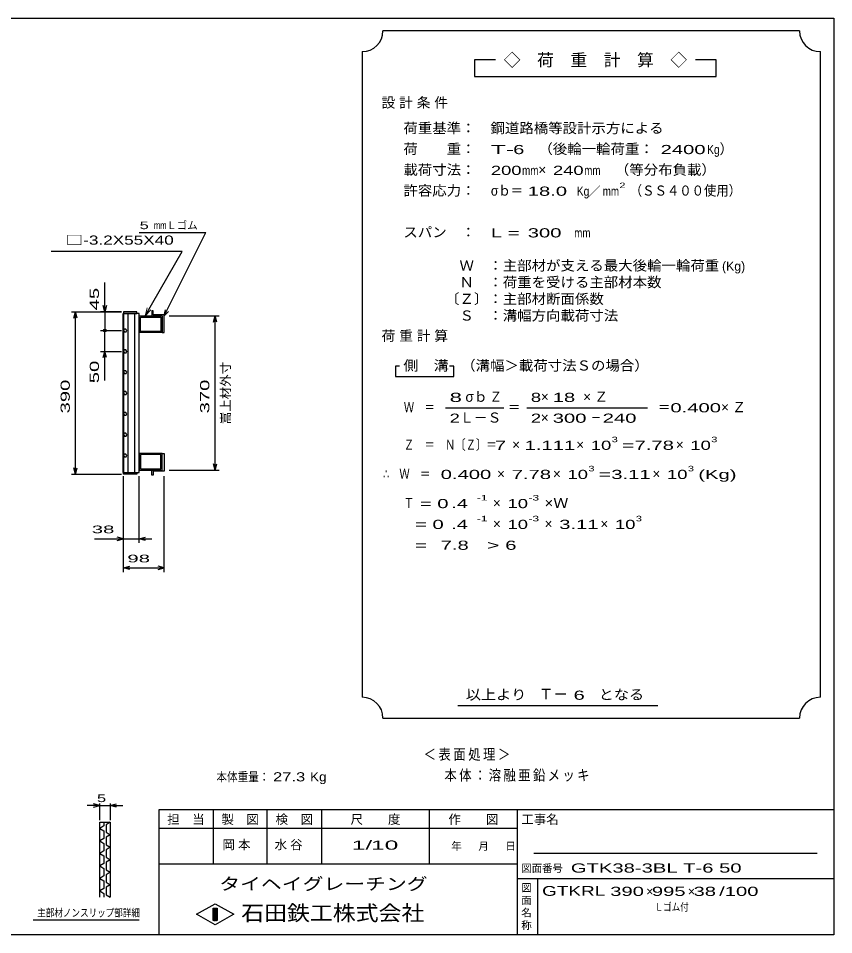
# Model space of a CAD drawing. Units: millimetres, scale not verified. Extents: x -1820 to 1731, y -1282 to 1054.
# Drawn here: x -227 to 1731, y -1146 to 1054 of the extents above; entities that cross this region are included whole.
import ezdxf
from ezdxf.enums import TextEntityAlignment as Align

# ---------------------------------------------------------------- set-up
doc = ezdxf.new("R2010")
doc.units = ezdxf.units.MM
doc.header["$LTSCALE"] = 10
for name, color, linetype, lineweight in [('0_2', 150, 'Continuous', 25), ('16', 3, 'Continuous', 25), ('22', 3, 'Continuous', 25), ('24', 2, 'Continuous', 25), ('32', 4, 'Continuous', 25)]:
    doc.layers.add(name, color=color, linetype=linetype, lineweight=lineweight)
doc.styles.add('ベクトル', font='')
doc.styles.get('ベクトル').set_extended_font_data('ベクトル')

msp = doc.modelspace()

# ---------------------------------------------------------------- linework, layer by layer
at = {"layer": '0_2'}
for p, q in [((-1729, 1053.5), (1731, 1053.5)), ((1731, 1053.5), (1731, -1146.5)), ((1731, -846.5), (111, -846.5)), ((111, -846.5), (111, -1146.5)), ((241, -846.5), (241, -976.5)), ((371, -976.5), (371, -846.5)), ((501, -846.5), (501, -976.5)), ((761, -976.5), (761, -846.5)), ((971, -846.5), (971, -1146.5)), ((971, -891.5), (111, -891.5)), ((1691, -951.5), (1011, -951.5)), ((111, -976.5), (971, -976.5)), ((971, -1011.5), (1731, -1011.5)), ((1021, -1146.5), (1021, -1011.5)), ((201, -1097.5), (246, -1072.5)), ((246, -1072.5), (291, -1097.5)), ((246, -1122.5), (201, -1097.5)), ((241, -1082.5), (251, -1082.5)), ((241, -1112.5), (241, -1082.5)), ((241, -1082.5), (243, -1082.5)), ((243, -1082.5), (243, -1112.5)), ((245, -1112.5), (245, -1082.5)), ((245, -1082.5), (247, -1082.5)), ((291, -1097.5), (246, -1122.5)), ((247, -1082.5), (247, -1112.5)), ((249, -1112.5), (249, -1082.5)), ((249, -1082.5), (251, -1082.5)), ((251, -1082.5), (251, -1112.5)), ((251, -1082.5), (251, -1112.5)), ((251, -1112.5), (241, -1112.5)), ((243, -1112.5), (245, -1112.5)), ((247, -1112.5), (249, -1112.5)), ((1731, -1146.5), (-1729, -1146.5))]:
    msp.add_line(p, q, dxfattribs=at)
at = {"layer": '16'}
for p, q in [((25.3, -36.5), (25.3, 344.5)), ((25.3, 344.5), (26, 344.5)), ((58, 349), (26, 349)), ((26, 349), (26, 344.5)), ((26, 344.5), (58, 344.5)), ((26, 344.5), (26, -36.5)), ((64, 344.5), (26, 344.5)), ((36.5, 344.5), (36.5, -36.5)), ((53.5, -36.5), (53.5, 344.5)), ((58, 344.5), (58, 349)), ((64, -36.5), (64, 344.5)), ((64, 339), (119, 339)), ((64, 299), (64, 339)), ((67, 336), (116, 336)), ((67, 302), (67, 336)), ((97, 351), (94, 351)), ((94, 351), (94, 339)), ((94, 339), (119, 339)), ((97, 342), (97, 351)), ((124, 342), (97, 342)), ((116, 336), (116, 302)), ((119, 339), (119, 299)), ((119, 339), (119, 299)), ((124, 299), (124, 342)), ((27.98, 307.45), (26, 303.97)), ((26, 303.97), (28.02, 300.52)), ((31.98, 307.48), (27.98, 307.45)), ((28.02, 300.52), (32.02, 300.55)), ((34, 304), (31.98, 307.48)), ((32.02, 300.55), (34, 304.03)), ((119, 299), (64, 299)), ((116, 302), (67, 302)), ((119, 299), (124, 299)), ((27.98, 257.45), (26, 253.97)), ((26, 253.97), (28.02, 250.52)), ((31.98, 257.48), (27.98, 257.45)), ((28.02, 250.52), (32.02, 250.55)), ((34, 254), (31.98, 257.48)), ((32.02, 250.55), (34, 254.03)), ((27.98, 207.45), (26, 203.97)), ((26, 203.97), (28.02, 200.52)), ((31.98, 207.48), (27.98, 207.45)), ((28.02, 200.52), (32.02, 200.55)), ((34, 204), (31.98, 207.48)), ((32.02, 200.55), (34, 204.03)), ((27.98, 157.45), (26, 153.97)), ((31.98, 157.48), (27.98, 157.45)), ((34, 154), (31.98, 157.48)), ((32.02, 150.55), (34, 154.03)), ((26, 153.97), (28.02, 150.52)), ((28.02, 150.52), (32.02, 150.55)), ((27.98, 107.45), (26, 103.97)), ((26, 103.97), (28.02, 100.52)), ((31.98, 107.48), (27.98, 107.45)), ((28.02, 100.52), (32.02, 100.55)), ((34, 104), (31.98, 107.48)), ((32.02, 100.55), (34, 104.03)), ((27.98, 57.45), (26, 53.97)), ((26, 53.97), (28.02, 50.52)), ((31.98, 57.48), (27.98, 57.45)), ((28.02, 50.52), (32.02, 50.55)), ((34, 54), (31.98, 57.48)), ((32.02, 50.55), (34, 54.03)), ((27.98, 7.45), (26, 3.97)), ((26, 3.97), (28.02, 0.52)), ((31.98, 7.48), (27.98, 7.45)), ((28.02, 0.52), (32.02, 0.55)), ((34, 4), (31.98, 7.48)), ((32.02, 0.55), (34, 4.03)), ((119, 9), (64, 9)), ((64, 9), (64, -31)), ((116, 6), (67, 6)), ((67, 6), (67, -28)), ((116, -28), (116, 6)), ((119, -31), (119, 9)), ((119, 9), (124, 9)), ((119, -31), (119, 9)), ((124, 9), (124, -34)), ((26, -36.5), (25.3, -36.5)), ((26, -36.5), (58, -36.5)), ((26, -41), (26, -36.5)), ((26, -36.5), (64, -36.5)), ((58, -41), (26, -41)), ((58, -36.5), (58, -41)), ((64, -31), (119, -31)), ((67, -28), (116, -28)), ((94, -43), (94, -31)), ((94, -31), (119, -31)), ((97, -43), (94, -43)), ((124, -34), (97, -34)), ((97, -34), (97, -43))]:
    msp.add_line(p, q, dxfattribs=at)
at = {"layer": '22', "color": 4}
for p, q in [((64, 539), (224, 539)), ((124, 339), (224, 539)), ((166.62, 493.47), (-147.38, 493.47)), ((77.71, 339.47), (166.62, 493.47)), ((-19, 349), (-19, 419)), ((-19, 349), (-23, 364)), ((-15, 364), (-19, 349)), ((124, 339), (127, 353.6)), ((-99, 349), (21, 349)), ((-93, 334), (-89, 349)), ((-85, 334), (-89, 349)), ((-89, -41), (-89, 349)), ((21, 349), (-29, 349)), ((-19, 349), (-19, 304)), ((124, 339), (134, 350)), ((136, 339), (256, 339)), ((242, 324), (246, 339)), ((250, 324), (246, 339)), ((246, -31), (246, 339)), ((-29, 304), (21, 304)), ((-19, 254), (-19, 304)), ((-29, 254), (21, 254)), ((-23, 239), (-19, 254)), ((-15, 239), (-19, 254)), ((-19, 184), (-19, 254)), ((246, -31), (242, -16)), ((246, -31), (250, -16)), ((-99, -41), (21, -41)), ((-89, -41), (-93, -26)), ((-89, -41), (-85, -26)), ((136, -31), (256, -31)), ((26, -206), (26, -46)), ((26, -276), (26, -46)), ((64, -206), (64, -46)), ((124, -276), (124, -46)), ((-44, -196), (26, -196)), ((26, -196), (11, -192)), ((11, -200), (26, -196)), ((26, -196), (64, -196)), ((64, -196), (79, -192)), ((79, -200), (64, -196)), ((64, -196), (94, -196)), ((26, -266), (41, -262)), ((124, -266), (109, -262)), ((41, -270), (26, -266)), ((26, -266), (124, -266)), ((109, -270), (124, -266))]:
    msp.add_line(p, q, dxfattribs=at)
at = {"layer": '22', "color": 4, "lineweight": 13}
for p, q in [((82.88, 358.79), (77.71, 339.47)), ((77.71, 339.47), (91.85, 353.61))]:
    msp.add_line(p, q, dxfattribs=at)
at = {"layer": '22', "color": 4}
msp.add_circle((-19, 304), 3, dxfattribs=at)
at = {"layer": '24', "color": 4}
for p, q in [((1649, 1023.5), (649, 1023.5)), ((599, 973.5), (599, -576.5)), ((1699, -576.5), (1699, 973.5)), ((919, 953.5), (869, 953.5)), ((869, 953.5), (869, 913.5)), ((1449, 953.5), (1399, 953.5)), ((1449, 913.5), (1449, 953.5)), ((869, 913.5), (1449, 913.5)), ((689, 218.5), (679, 218.5)), ((679, 218.5), (679, 193.5)), ((819, 218.5), (809, 218.5)), ((819, 193.5), (819, 218.5)), ((679, 193.5), (819, 193.5)), ((799, 118.5), (939, 118.5)), ((994, 118.5), (1284, 118.5)), ((829, -596.5), (1309, -596.5)), ((649, -626.5), (1649, -626.5))]:
    msp.add_line(p, q, dxfattribs=at)
for centre, start, end in [((599, 1023.5), 270, 0), ((1699, 1023.5), 180, 270), ((599, -626.5), 0, 90), ((1699, -626.5), 90, 180)]:
    msp.add_arc(centre, 50, start, end, dxfattribs=at)
at = {"layer": '32'}
for p, q in [((-31, -836.5), (-46, -832.5)), ((-31, -871.5), (-31, -831.5)), ((-6, -831.5), (-6, -871.5)), ((-6, -836.5), (9, -832.5)), ((-31, -836.5), (-61, -836.5)), ((-46, -840.5), (-31, -836.5)), ((-31, -836.5), (-6, -836.5)), ((9, -840.5), (-6, -836.5)), ((-6, -836.5), (24, -836.5)), ((-31, -876.5), (-6, -876.5)), ((-31, -1056.5), (-31, -876.5)), ((-21, -876.5), (-21, -885.5)), ((-6, -876.5), (-16, -882.5)), ((-6, -876.5), (-6, -1056.5)), ((-21, -885.5), (-31, -891.5)), ((-31, -891.5), (-21, -897.5)), ((-21, -897.5), (-21, -915.5)), ((-16, -882.5), (-16, -900.5)), ((-16, -900.5), (-6, -906.5)), ((-21, -915.5), (-31, -921.5)), ((-31, -921.5), (-21, -927.5)), ((-6, -906.5), (-16, -912.5)), ((-16, -912.5), (-16, -930.5)), ((-21, -945.5), (-31, -951.5)), ((-21, -927.5), (-21, -945.5)), ((-16, -930.5), (-6, -936.5)), ((-6, -936.5), (-16, -942.5)), ((-16, -942.5), (-16, -960.5)), ((-31, -951.5), (-21, -957.5)), ((-21, -957.5), (-21, -975.5)), ((-16, -960.5), (-6, -966.5)), ((-6, -966.5), (-16, -972.5)), ((-21, -975.5), (-31, -981.5)), ((-31, -981.5), (-21, -987.5)), ((-21, -987.5), (-21, -1005.5)), ((-16, -972.5), (-16, -990.5)), ((-21, -1005.5), (-31, -1011.5)), ((-31, -1011.5), (-21, -1017.5)), ((-16, -990.5), (-6, -996.5)), ((-6, -996.5), (-16, -1002.5)), ((-16, -1002.5), (-16, -1020.5)), ((-21, -1017.5), (-21, -1035.5)), ((-16, -1020.5), (-6, -1026.5)), ((-6, -1026.5), (-16, -1032.5)), ((-16, -1032.5), (-16, -1050.5)), ((-21, -1035.5), (-31, -1041.5)), ((-31, -1041.5), (-21, -1047.5)), ((-21, -1047.5), (-21, -1056.5)), ((-16, -1050.5), (-6, -1056.5)), ((64, -1111.5), (-191, -1111.5))]:
    msp.add_line(p, q, dxfattribs=at)

# ---------------------------------------------------------------- texts
at = {"layer": '0_2', "style": 'ベクトル'}
for s, height, p in [('担\u3000当', 21.99, (131, -869.5)), ('製\u3000図', 21.99, (261, -869.5)), ('検\u3000図', 21.99, (391, -869.5)), ('尺\u3000\u3000度', 21.99, (571, -869.5)), ('作\u3000\u3000図', 21.99, (806, -869.5)), ('工事名', 21.99, (981, -869.5)), ('年', 18.33, (813, -934)), ('月', 18.33, (878, -934)), ('日', 18.33, (943, -934)), ('図面番号', 18.33, (981, -987)), ('図', 18.33, (981, -1034)), ('面', 18.33, (981, -1064)), ('名', 18.33, (981, -1094)), ('称', 18.33, (981, -1124))]:
    msp.add_text(s, height=height, dxfattribs=at).set_placement(p, align=Align.MIDDLE_LEFT)
at = {"layer": '0_2', "color": 222, "style": 'ベクトル'}
for s, height, width, p in [('タイヘイグレーチング', 29.33, 1.25, (256, -1024.5)), ('石田鉄工株式会社', 36.66, 1.1, (308.5, -1094.5))]:
    msp.add_text(s, height=height, dxfattribs=dict(at, width=width)).set_placement(p, align=Align.MIDDLE_LEFT)
at = {"layer": '22', "color": 2, "style": 'ベクトル'}
for s, height, width, p in [(' 5 ', 18.33, 1.6, (54, 556.5)), ('mm', 18.33, 0.75, (99, 556.5)), (' 38 ', 18.33, 2, (-64, -173.5)), (' 98', 18.33, 2, (21.58, -243.5)), ('本体重量：', 21.99, 0.85, (249, -767.5)), (' 27.3', 21.99, 1.35, (374, -767.5)), ('Kg', 21.99, 1.1, (474, -767.5)), ('1/', 21.99, 2, (574, -931.5)), (' 10 ', 21.99, 2, (604, -931.5)), ('GTK38-3BL T-6 50         ', 21.99, 1.65, (1100, -986.5)), ('GTKRL', 23.46, 1.45, (1031, -1041.5)), (' 390 ', 21.99, 1.65, (1181, -1042.5)), (' 995 ', 21.99, 1.65, (1281, -1042.5)), (' 38 ', 21.99, 1.65, (1381, -1042.5)), ('/', 21.99, 1.65, (1456, -1042.5)), (' 100 ', 21.99, 1.65, (1456, -1042.5)), ('Ｌゴム付', 18.33, 0.8, (1301, -1080))]:
    msp.add_text(s, height=height, dxfattribs=dict(at, width=width)).set_placement(p, align=Align.MIDDLE_LEFT)
for s, height, p in [('Ｌゴム', 18.33, (129, 556.5)), ('×', 21.99, (1281, -1042.5)), ('×', 21.99, (1381, -1042.5))]:
    msp.add_text(s, height=height, dxfattribs=at).set_placement(p, align=Align.MIDDLE_LEFT)
at = {"layer": '22', "color": 2, "style": 'ベクトル', "width": 1.4}
msp.add_text('□-3.2X55X40', height=21.99, dxfattribs=at).set_placement((146.62, 503.47), align=Align.BOTTOM_RIGHT)
at = {"layer": '22', "color": 2, "style": 'ベクトル', "width": 1.65}
for s, p in [(' 45 ', (-44, 339)), (' 50 ', (-44, 164)), (' 390 ', (-114, 91.5)), (' 370', (221, 91.5))]:
    msp.add_text(s, height=21.99, rotation=90, dxfattribs=at).set_placement(p, align=Align.MIDDLE_LEFT)
at = {"layer": '22', "color": 2, "style": 'ベクトル'}
msp.add_text('嵩上材外寸', height=21.99, rotation=90, dxfattribs=at).set_placement((271, 79), align=Align.MIDDLE_LEFT)
at = {"layer": '22', "color": 2, "attachment_point": 4, "style": 'ベクトル'}
for s, insert, char_height in [('\\T1.2;\\W0.85;＜表面処理＞', (746.5, -715), 25.66), ('\\T1.19;\\W0.85;本体：溶融亜鉛メッキ', (796.5, -765), 25.66), ('\\T1.25;岡本\u3000', (263.5, -931.5), 21.99), ('\\T1.25;水谷\u3000', (388.5, -931.5), 21.99)]:
    msp.add_mtext(s, dxfattribs=dict(at, insert=insert, char_height=char_height))
at = {"layer": '24', "style": 'ベクトル'}
for s, height, p in [('◇\u3000荷\u3000重\u3000計\u3000算\u3000◇', 29.33, (939, 953.5)), ('）', 24.19, (1457, 740)), ('×', 24.19, (1022, 690)), ('／', 21.99, (1141.5, 638.5)), ('(Kg)', 21.99, (1463, 458.5)), ('σｂ', 24.19, (847, 145)), ('×', 24.19, (1028, 145)), ('Ｌ－Ｓ', 24.19, (834, 95)), ('×', 24.19, (1028, 95)), ('×', 24.19, (959, 30)), ('×', 24.19, (1113, 30)), ('×', 24.19, (1352, 30)), ('×', 24.19, (923, -40)), ('×', 24.19, (1057, -40)), ('×', 24.19, (1296, -40)), ('×', 24.19, (913, -110)), ('×', 24.19, (913, -160)), ('×', 24.19, (1037, -160)), ('×', 24.19, (1171, -160)), ('Ｔ－', 25.66, (1023, -569))]:
    msp.add_text(s, height=height, dxfattribs=at).set_placement(p, align=Align.MIDDLE_LEFT)
for s, height, width, p in [('荷重基準：\u3000', 24.19, 1.05, (698, 790)), ('鋼道路橋等設計示方による', 24.19, 1.05, (907, 790)), ('荷\u3000\u3000重：\u3000', 24.19, 1.05, (698, 740)), ('T-', 21.99, 2, (908, 738.5)), (' 6 ', 21.99, 1.65, (948, 738.5)), ('（後輪一輪荷重：', 24.19, 1.05, (1022, 740)), (' 2400', 21.99, 1.65, (1302, 738.5)), ('Kg', 21.99, 0.85, (1427, 738.5)), ('載荷寸法：\u3000', 24.19, 1.05, (698, 690)), ('\u3000（等分布負載）', 24.19, 1.05, (1171, 690)), ('200', 21.99, 1.5, (908, 688.5)), ('mm', 21.99, 0.8, (983, 688.5)), ('240', 21.99, 1.5, (1057, 688.5)), ('mm', 21.99, 0.8, (1132, 688.5)), ('許容応力：\u3000', 24.19, 1.05, (698, 640)), ('σｂ＝', 24.19, 0.9, (908, 640)), (' 18.0', 21.99, 1.65, (983, 638.5)), ('Kg', 21.99, 0.85, (1114, 638.5)), ('mm', 21.99, 0.8, (1176.5, 638.5)), ('2', 13.2, 1.5, (1216.5, 652.5)), ('（ＳＳ４００使用）', 24.19, 0.9, (1241.5, 640)), ('スパン\u3000：\u3000', 24.19, 1.05, (698, 540)), ('L =', 21.99, 1.65, (908, 538.5)), (' 300 ', 21.99, 1.65, (983, 538.5)), ('mm', 21.99, 0.8, (1108, 538.5)), ('\u3000Ｗ\u3000：主部材が支える最大後輪一輪荷重', 24.19, 1.05, (798, 460)), ('\u3000Ｎ\u3000：荷重を受ける主部材本数', 24.19, 1.05, (798, 420)), ('〔Ｚ〕：主部材断面係数', 24.19, 1.05, (798, 380)), ('\u3000Ｓ\u3000：溝幅方向載荷寸法', 24.19, 1.05, (798, 340)), ('側\u3000溝', 24.19, 1.1, (698, 220)), ('\u3000（溝幅＞載荷寸法Ｓの場合）', 24.19, 1.05, (802, 220)), ('8', 21.99, 1.8, (809, 143.5)), ('Ｚ', 24.19, 0.9, (905, 145)), ('8', 21.99, 1.5, (1004, 143.5)), (' 18 ', 21.99, 1.65, (1043, 143.5)), ('Ｗ\u3000＝', 24.19, 0.75, (699, 120)), ('＝', 24.19, 0.9, (949, 120)), ('＝', 24.19, 0.9, (1309, 120)), ('0.400', 21.99, 1.65, (1339, 118.5)), ('2', 21.99, 1.5, (809, 93.5)), ('2', 21.99, 1.5, (1004, 93.5)), (' 300 ', 21.99, 1.65, (1043, 93.5)), ('－', 24.19, 0.75, (1148, 95)), (' 240 ', 21.99, 1.65, (1163, 93.5)), ('Ｚ\u3000＝\u3000Ｎ〔Ｚ〕＝', 24.19, 0.75, (699, 30)), ('3', 13.2, 1.5, (1198, 42.5)), ('3', 13.2, 1.5, (1437, 42.5)), (' 7 ', 21.99, 1.65, (904, 28.5)), ('1.111', 21.99, 1.65, (989, 28.5)), ('10', 21.99, 1.5, (1148, 28.5)), ('=', 21.99, 1.7, (1223, 28.5)), ('7.78', 21.99, 1.65, (1253, 28.5)), ('10', 21.99, 1.5, (1387, 28.5)), ('3', 13.2, 1.5, (1142, -27.5)), ('3', 13.2, 1.5, (1381, -27.5)), ('∴\u3000Ｗ\u3000＝', 24.19, 0.75, (649, -40)), (' 0.400', 21.99, 1.65, (774, -41.5)), ('7.78', 21.99, 1.65, (958, -41.5)), ('10', 21.99, 1.5, (1092, -41.5)), ('=', 21.99, 1.7, (1167, -41.5)), ('3.11', 21.99, 1.65, (1197, -41.5)), ('10', 21.99, 1.5, (1331, -41.5)), ('(Kg)', 21.99, 1.65, (1406, -41.5)), ('Ｔ', 24.19, 0.75, (699, -110)), (' = 0', 21.99, 1.65, (724, -111.5)), (' .4 ', 21.99, 1.65, (799, -111.5)), ('-1', 13.2, 1.65, (874, -97.5)), ('10', 21.99, 1.5, (948, -111.5)), ('-3', 13.2, 1.65, (998, -97.5)), ('×Ｗ', 24.19, 1.1, (1037, -110)), ('  = 0', 21.99, 1.65, (699, -161.5)), (' .4 ', 21.99, 1.65, (799, -161.5)), ('-1', 13.2, 1.65, (874, -147.5)), ('10', 21.99, 1.5, (948, -161.5)), ('-3', 13.2, 1.65, (998, -147.5)), ('3.11', 21.99, 1.65, (1072, -161.5)), ('10', 21.99, 1.5, (1206, -161.5)), ('3', 13.2, 1.5, (1256, -147.5)), ('  =', 21.99, 1.65, (699, -211.5)), (' 7.8', 21.99, 1.65, (774, -211.5)), ('>', 21.99, 1.7, (899, -211.5)), (' 6 ', 21.99, 1.65, (929, -211.5)), ('以上より\u3000', 24.19, 1.1, (848, -570)), (' 6 ', 21.99, 1.65, (1093, -571.5)), ('となる', 24.19, 1.1, (1167, -570))]:
    msp.add_text(s, height=height, dxfattribs=dict(at, width=width)).set_placement(p, align=Align.MIDDLE_LEFT)
at = {"layer": '24', "char_height": 24.19, "attachment_point": 4, "style": 'ベクトル'}
for s, insert in [('\\T1.28;設計条件', (645.5, 850)), ('\\T1.28;荷重計算', (645.5, 290)), ('\\T1.42;×Ｚ', (1129.5, 145)), ('\\T1.42;×Ｚ', (1460.5, 120))]:
    msp.add_mtext(s, dxfattribs=dict(at, insert=insert))
at = {"layer": '32', "color": 2, "style": 'ベクトル'}
for s, width, p in [(' 5 ', 1.6, (-48.5, -819)), ('主部材ノンスリップ部詳細', 0.8, (-181, -1094))]:
    msp.add_text(s, height=18.33, dxfattribs=dict(at, width=width)).set_placement(p, align=Align.MIDDLE_LEFT)

doc.saveas('drawing.dxf')
